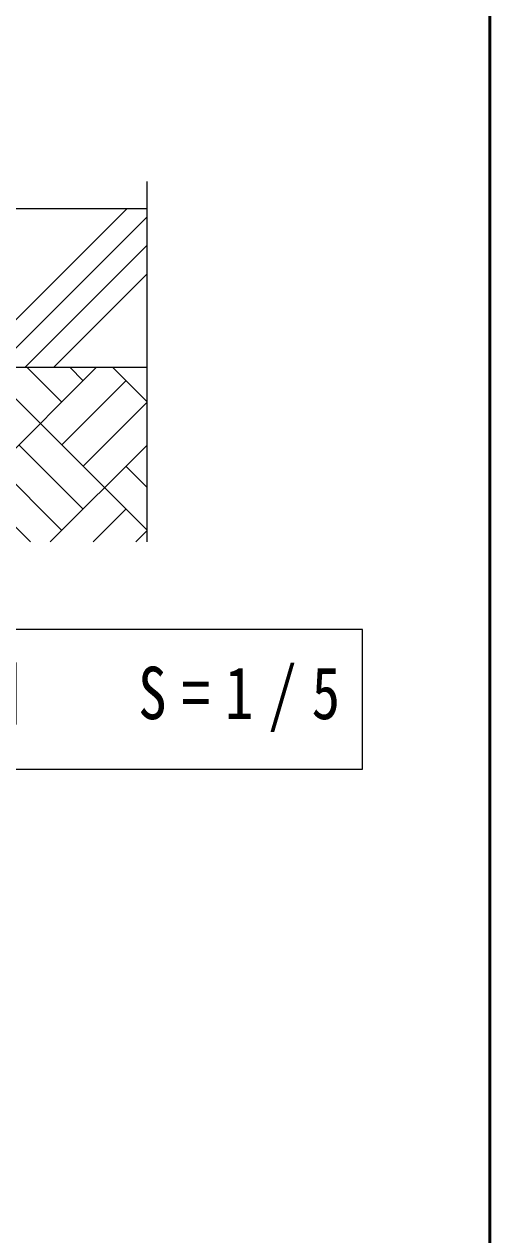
# Model space of a CAD drawing. Units: millimetres on the paper. Extents: x -365 to 0, y 0 to 257.
# Drawn here: x -29.3 to 0, y 106.5 to 182.7 of the extents above; entities that cross this region are included whole.
import ezdxf

# ---------------------------------------------------------------- set-up
doc = ezdxf.new("R2010")
doc.units = ezdxf.units.MM
doc.layers.add('LY_1', color=7, linetype='Continuous', lineweight=13)
doc.layers.add('LY_2', color=7, linetype='Continuous', lineweight=13)
doc.styles.add('ＭＳ ゴシック', font='')
doc.styles.get('ＭＳ ゴシック').set_extended_font_data('MS Gothic')

msp = doc.modelspace()

# ---------------------------------------------------------------- linework, layer by layer
at = {"layer": 'LY_1', "lineweight": 25}
for p, q in [((-21.582, 172.831), (-21.582, 150.145)), ((-49.859, 171.145), (-21.582, 171.145)), ((-50.859, 161.145), (-21.582, 161.145))]:
    msp.add_line(p, q, dxfattribs=at)
at = {"layer": 'LY_1'}
for p, q in [((-32.828, 161.145), (-22.828, 171.145)), ((-32.828, 161.145), (-22.828, 171.145)), ((-32.828, 161.145), (-22.828, 171.145)), ((-32.828, 161.145), (-22.828, 171.145)), ((-32.828, 161.145), (-22.828, 171.145)), ((-32.828, 161.145), (-22.828, 171.145)), ((-32.828, 161.145), (-22.828, 171.145)), ((-32.828, 161.145), (-22.828, 171.145)), ((-31.032, 161.145), (-21.582, 170.596)), ((-31.032, 161.145), (-21.582, 170.596)), ((-31.032, 161.145), (-21.582, 170.596)), ((-31.032, 161.145), (-21.582, 170.596)), ((-31.032, 161.145), (-21.582, 170.596)), ((-31.032, 161.145), (-21.582, 170.596)), ((-31.032, 161.145), (-21.582, 170.596)), ((-31.032, 161.145), (-21.582, 170.596)), ((-29.236, 161.145), (-21.582, 168.799)), ((-29.236, 161.145), (-21.582, 168.799)), ((-29.236, 161.145), (-21.582, 168.799)), ((-29.236, 161.145), (-21.582, 168.799)), ((-29.236, 161.145), (-21.582, 168.799)), ((-29.236, 161.145), (-21.582, 168.799)), ((-29.236, 161.145), (-21.582, 168.799)), ((-29.236, 161.145), (-21.582, 168.799)), ((-27.44, 161.145), (-21.582, 167.003)), ((-27.44, 161.145), (-21.582, 167.003)), ((-27.44, 161.145), (-21.582, 167.003)), ((-27.44, 161.145), (-21.582, 167.003)), ((-27.44, 161.145), (-21.582, 167.003)), ((-27.44, 161.145), (-21.582, 167.003)), ((-27.44, 161.145), (-21.582, 167.003)), ((-27.44, 161.145), (-21.582, 167.003)), ((-28.912, 150.145), (-39.912, 161.145)), ((-28.912, 150.145), (-39.912, 161.145)), ((-28.912, 150.145), (-39.912, 161.145)), ((-28.912, 150.145), (-39.912, 161.145)), ((-28.912, 150.145), (-39.912, 161.145)), ((-28.912, 150.145), (-39.912, 161.145)), ((-28.912, 150.145), (-39.912, 161.145)), ((-28.912, 150.145), (-39.912, 161.145)), ((-35.746, 150.145), (-24.746, 161.145)), ((-35.746, 150.145), (-24.746, 161.145)), ((-35.746, 150.145), (-24.746, 161.145)), ((-35.746, 150.145), (-24.746, 161.145)), ((-35.746, 150.145), (-24.746, 161.145)), ((-35.746, 150.145), (-24.746, 161.145)), ((-35.746, 150.145), (-24.746, 161.145)), ((-35.746, 150.145), (-24.746, 161.145)), ((-21.582, 150.898), (-31.829, 161.145)), ((-21.582, 150.898), (-31.829, 161.145)), ((-21.582, 150.898), (-31.829, 161.145)), ((-21.582, 150.898), (-31.829, 161.145)), ((-21.582, 150.898), (-31.829, 161.145)), ((-21.582, 150.898), (-31.829, 161.145)), ((-21.582, 150.898), (-31.829, 161.145)), ((-21.582, 150.898), (-31.829, 161.145)), ((-26.941, 158.951), (-29.135, 161.145)), ((-26.941, 158.951), (-29.135, 161.145)), ((-26.941, 158.951), (-29.135, 161.145)), ((-26.941, 158.951), (-29.135, 161.145)), ((-26.941, 158.951), (-29.135, 161.145)), ((-26.941, 158.951), (-29.135, 161.145)), ((-26.941, 158.951), (-29.135, 161.145)), ((-26.941, 158.951), (-29.135, 161.145)), ((-25.594, 160.298), (-26.441, 161.145)), ((-25.594, 160.298), (-26.441, 161.145)), ((-25.594, 160.298), (-26.441, 161.145)), ((-25.594, 160.298), (-26.441, 161.145)), ((-25.594, 160.298), (-26.441, 161.145)), ((-25.594, 160.298), (-26.441, 161.145)), ((-25.594, 160.298), (-26.441, 161.145)), ((-25.594, 160.298), (-26.441, 161.145)), ((-21.582, 158.98), (-23.747, 161.145)), ((-21.582, 158.98), (-23.747, 161.145)), ((-21.582, 158.98), (-23.747, 161.145)), ((-21.582, 158.98), (-23.747, 161.145)), ((-21.582, 158.98), (-23.747, 161.145)), ((-21.582, 158.98), (-23.747, 161.145)), ((-21.582, 158.98), (-23.747, 161.145)), ((-21.582, 158.98), (-23.747, 161.145)), ((-26.941, 156.256), (-22.9, 160.298)), ((-26.941, 156.256), (-22.9, 160.298)), ((-26.941, 156.256), (-22.9, 160.298)), ((-26.941, 156.256), (-22.9, 160.298)), ((-26.941, 156.256), (-22.9, 160.298)), ((-26.941, 156.256), (-22.9, 160.298)), ((-26.941, 156.256), (-22.9, 160.298)), ((-26.941, 156.256), (-22.9, 160.298)), ((-25.594, 154.909), (-21.582, 158.921)), ((-25.594, 154.909), (-21.582, 158.921)), ((-25.594, 154.909), (-21.582, 158.921)), ((-25.594, 154.909), (-21.582, 158.921)), ((-25.594, 154.909), (-21.582, 158.921)), ((-25.594, 154.909), (-21.582, 158.921)), ((-25.594, 154.909), (-21.582, 158.921)), ((-25.594, 154.909), (-21.582, 158.921)), ((-25.594, 152.215), (-29.635, 156.256)), ((-25.594, 152.215), (-29.635, 156.256)), ((-25.594, 152.215), (-29.635, 156.256)), ((-25.594, 152.215), (-29.635, 156.256)), ((-25.594, 152.215), (-29.635, 156.256)), ((-25.594, 152.215), (-29.635, 156.256)), ((-25.594, 152.215), (-29.635, 156.256)), ((-25.594, 152.215), (-29.635, 156.256)), ((-27.664, 150.145), (-21.582, 156.227)), ((-27.664, 150.145), (-21.582, 156.227)), ((-27.664, 150.145), (-21.582, 156.227)), ((-27.664, 150.145), (-21.582, 156.227)), ((-27.664, 150.145), (-21.582, 156.227)), ((-27.664, 150.145), (-21.582, 156.227)), ((-27.664, 150.145), (-21.582, 156.227)), ((-27.664, 150.145), (-21.582, 156.227)), ((-26.941, 150.868), (-30.982, 154.909)), ((-26.941, 150.868), (-30.982, 154.909)), ((-26.941, 150.868), (-30.982, 154.909)), ((-26.941, 150.868), (-30.982, 154.909)), ((-26.941, 150.868), (-30.982, 154.909)), ((-26.941, 150.868), (-30.982, 154.909)), ((-26.941, 150.868), (-30.982, 154.909)), ((-26.941, 150.868), (-30.982, 154.909)), ((-21.582, 153.592), (-22.9, 154.909)), ((-21.582, 153.592), (-22.9, 154.909)), ((-21.582, 153.592), (-22.9, 154.909)), ((-21.582, 153.592), (-22.9, 154.909)), ((-21.582, 153.592), (-22.9, 154.909)), ((-21.582, 153.592), (-22.9, 154.909)), ((-21.582, 153.592), (-22.9, 154.909)), ((-21.582, 153.592), (-22.9, 154.909)), ((-24.97, 150.145), (-22.9, 152.215)), ((-24.97, 150.145), (-22.9, 152.215)), ((-24.97, 150.145), (-22.9, 152.215)), ((-24.97, 150.145), (-22.9, 152.215)), ((-24.97, 150.145), (-22.9, 152.215)), ((-24.97, 150.145), (-22.9, 152.215)), ((-24.97, 150.145), (-22.9, 152.215)), ((-24.97, 150.145), (-22.9, 152.215)), ((-22.276, 150.145), (-21.582, 150.839)), ((-22.276, 150.145), (-21.582, 150.839)), ((-22.276, 150.145), (-21.582, 150.839)), ((-22.276, 150.145), (-21.582, 150.839)), ((-22.276, 150.145), (-21.582, 150.839)), ((-22.276, 150.145), (-21.582, 150.839)), ((-22.276, 150.145), (-21.582, 150.839)), ((-22.276, 150.145), (-21.582, 150.839)), ((-8.002, 144.637), (-82.802, 144.637)), ((-8.002, 144.637), (-82.802, 144.637)), ((-8.002, 144.637), (-82.802, 144.637)), ((-8.002, 144.637), (-82.802, 144.637)), ((-8.002, 144.637), (-82.802, 144.637)), ((-8.002, 144.637), (-82.802, 144.637)), ((-8.002, 144.637), (-82.802, 144.637)), ((-8.002, 144.637), (-82.802, 144.637)), ((-8.002, 135.837), (-8.002, 144.637)), ((-8.002, 135.837), (-8.002, 144.637)), ((-8.002, 135.837), (-8.002, 144.637)), ((-8.002, 135.837), (-8.002, 144.637)), ((-8.002, 135.837), (-8.002, 144.637)), ((-8.002, 135.837), (-8.002, 144.637)), ((-8.002, 135.837), (-8.002, 144.637)), ((-8.002, 135.837), (-8.002, 144.637)), ((-82.802, 135.837), (-8.002, 135.837)), ((-82.802, 135.837), (-8.002, 135.837)), ((-82.802, 135.837), (-8.002, 135.837)), ((-82.802, 135.837), (-8.002, 135.837)), ((-82.802, 135.837), (-8.002, 135.837)), ((-82.802, 135.837), (-8.002, 135.837)), ((-82.802, 135.837), (-8.002, 135.837)), ((-82.802, 135.837), (-8.002, 135.837))]:
    msp.add_line(p, q, dxfattribs=at)
at = {"layer": 'LY_2', "lineweight": 50}
msp.add_line((0, 0), (0, 257), dxfattribs=at)

# ---------------------------------------------------------------- texts
at = {"layer": 'LY_1', "insert": (-45.402, 140.237), "char_height": 3.299, "attachment_point": 5, "style": 'ＭＳ ゴシック'}
msp.add_mtext('\\T1.52;\\W0.8;ゴムマット設置標準図\u3000S=1/5', dxfattribs=at)
msp.add_mtext('\\T1.52;\\W0.8;ゴムマット設置標準図\u3000S=1/5', dxfattribs=at)
msp.add_mtext('\\T1.52;\\W0.8;ゴムマット設置標準図\u3000S=1/5', dxfattribs=at)
msp.add_mtext('\\T1.52;\\W0.8;ゴムマット設置標準図\u3000S=1/5', dxfattribs=at)
msp.add_mtext('\\T1.52;\\W0.8;ゴムマット設置標準図\u3000S=1/5', dxfattribs=at)
msp.add_mtext('\\T1.52;\\W0.8;ゴムマット設置標準図\u3000S=1/5', dxfattribs=at)
msp.add_mtext('\\T1.52;\\W0.8;ゴムマット設置標準図\u3000S=1/5', dxfattribs=at)
msp.add_mtext('\\T1.52;\\W0.8;ゴムマット設置標準図\u3000S=1/5', dxfattribs=at)

doc.saveas('drawing.dxf')
